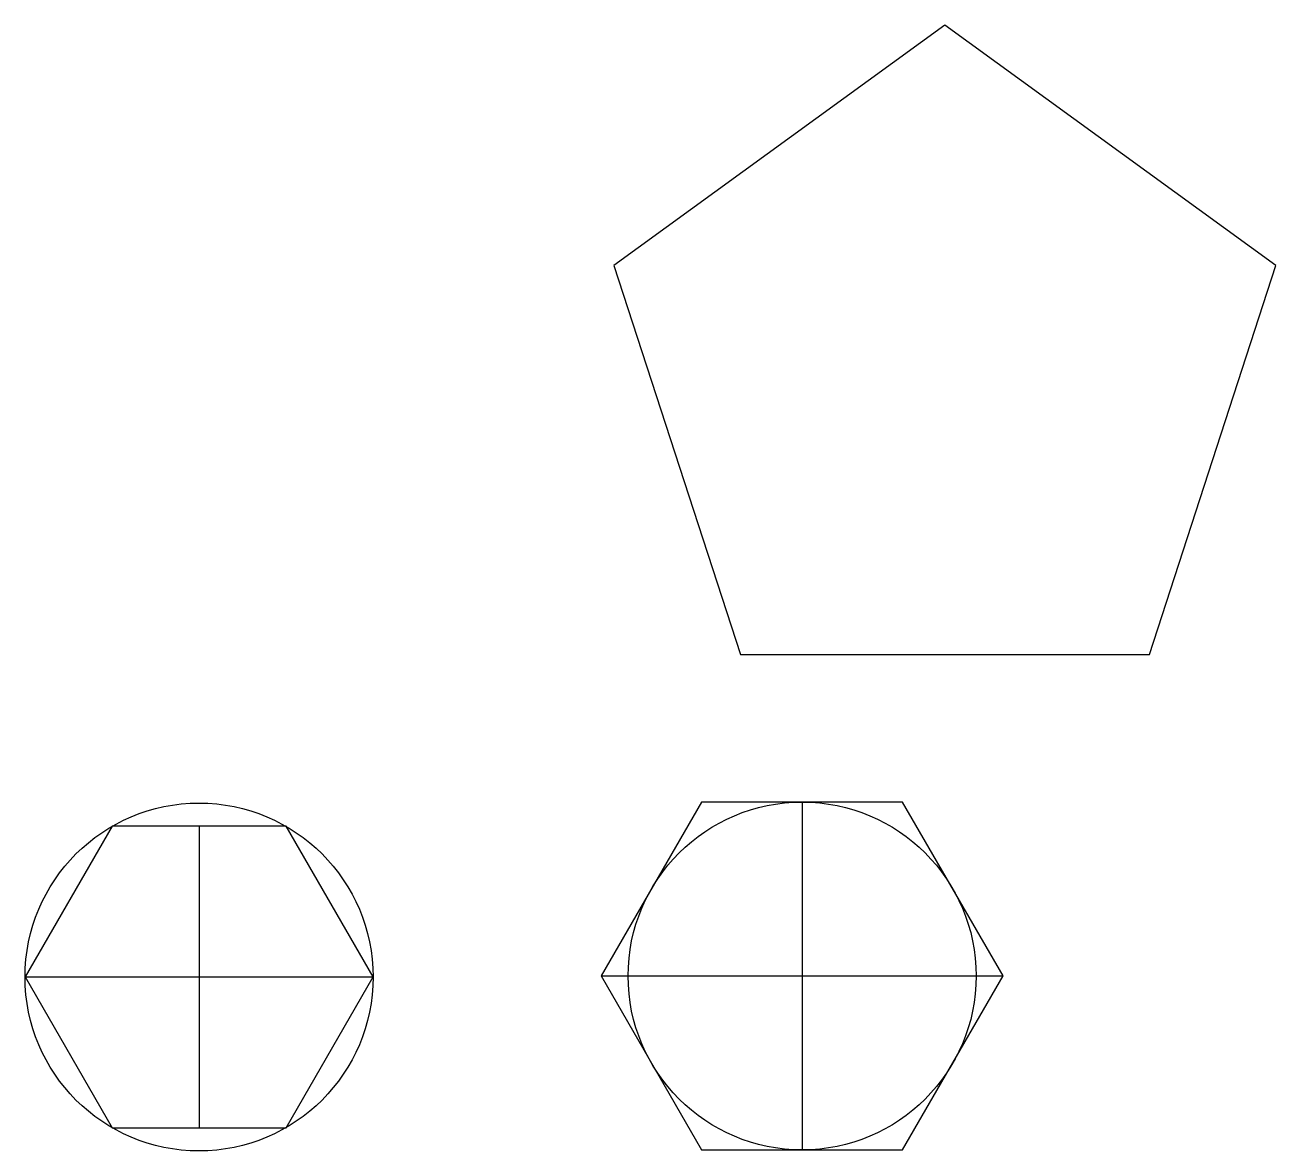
# Model space of a CAD drawing. Header units: inches. Extents: x 10.2 to 82.1, y 5 to 69.7.
import ezdxf

# ---------------------------------------------------------------- set-up
doc = ezdxf.new("R2010")
doc.units = ezdxf.units.IN
doc.header["$MEASUREMENT"] = 0

msp = doc.modelspace()

# ---------------------------------------------------------------- linework, layer by layer
for p, q in [((54.831, 25.015), (54.831, 5.015)), ((20.173, 23.617), (20.173, 6.297)), ((10.173, 14.957), (30.173, 14.957)), ((43.284, 15.015), (66.378, 15.015))]:
    msp.add_line(p, q)
for points in [[(63.04, 69.673), (44.019, 55.854), (51.285, 33.493), (74.796, 33.493), (82.061, 55.854)], [(49.057, 25.015), (43.284, 15.015), (49.057, 5.015), (60.604, 5.015), (66.378, 15.015), (60.604, 25.015)], [(15.173, 23.617), (10.173, 14.957), (15.173, 6.297), (25.173, 6.297), (30.173, 14.957), (25.173, 23.617)]]:
    msp.add_lwpolyline(points, close=True)
for centre in [(20.173, 14.957), (54.831, 15.015)]:
    msp.add_circle(centre, 10)

doc.saveas('drawing.dxf')
